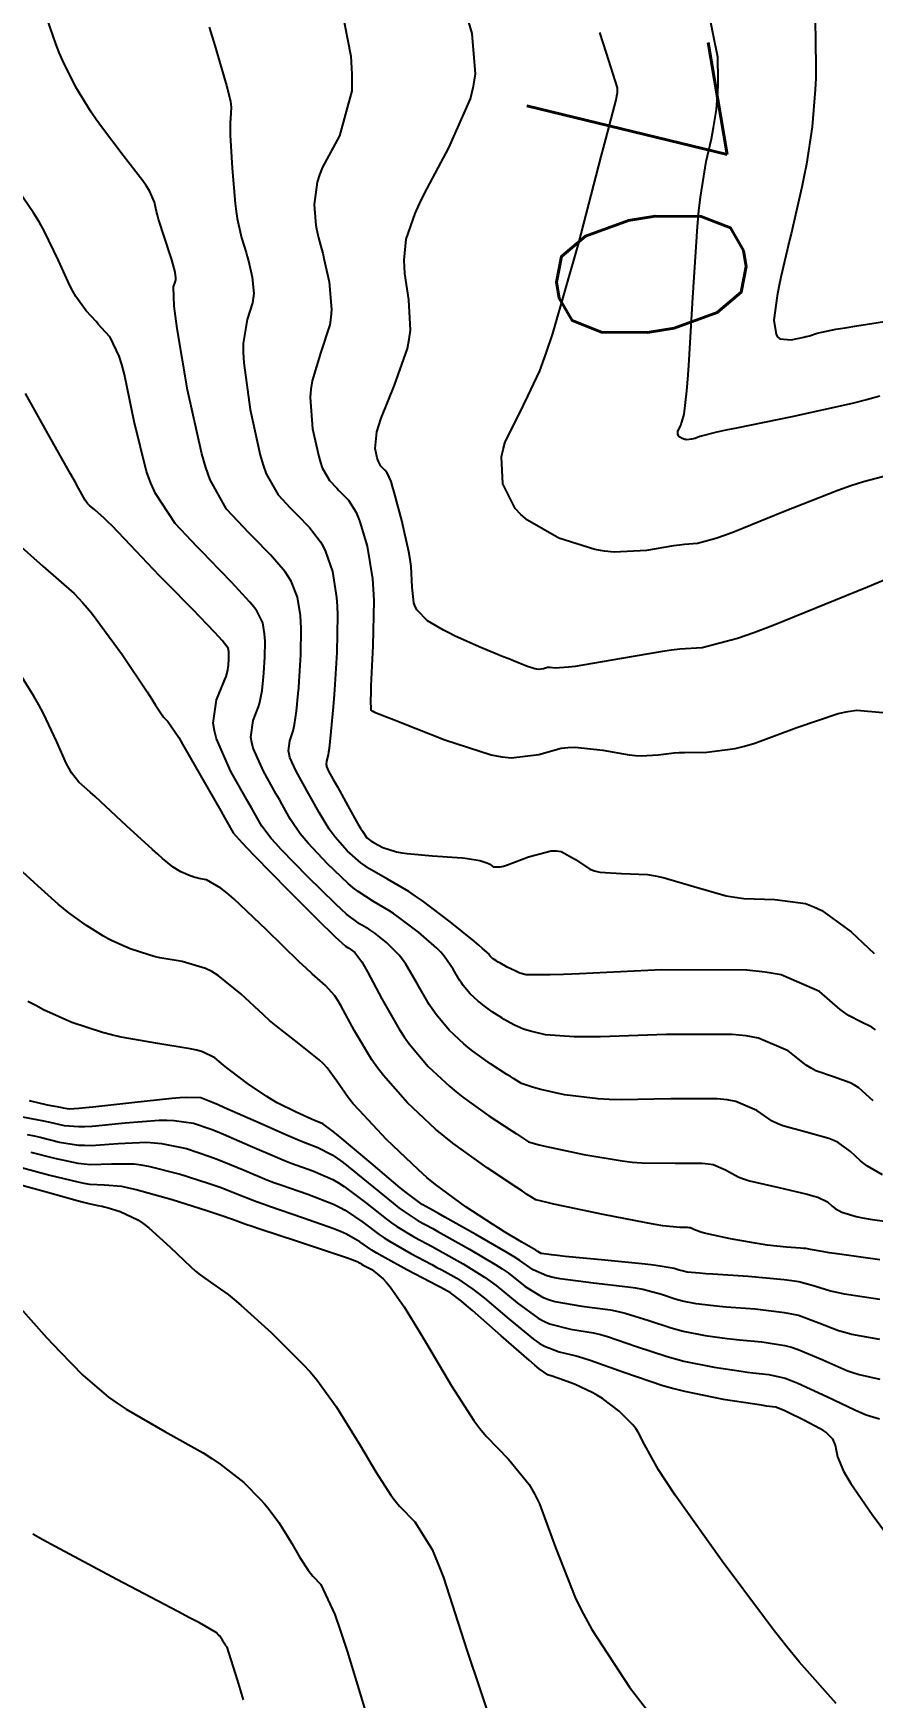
# Model space of a CAD drawing. Header units: metres. Extents: x 837117 to 838479, y 1189012 to 1191015.
# Drawn here: x 837736.42 to 837753.26, y 1189079.19 to 1189112.58 of the extents above; entities that cross this region are included whole.
import ezdxf

# ---------------------------------------------------------------- set-up
doc = ezdxf.new("R2010")
doc.units = ezdxf.units.M
doc.header["$LTSCALE"] = 0.3
doc.layers.add('COTAS 10', color=1, linetype='Continuous')
doc.layers.add('COTAS INT', color=252, linetype='Continuous')
doc.styles.get("Standard").update_dxf_attribs({"font": 'simplex.shx'})

msp = doc.modelspace()

# ---------------------------------------------------------------- linework, layer by layer
at = {"layer": 'COTAS 10'}
for points in [[(837753.318, 1189092.587), (837753.244, 1189092.643), (837753.027, 1189092.753), (837752.79, 1189092.869), (837752.705, 1189092.928), (837752.611, 1189093), (837752.198, 1189093.36), (837751.426, 1189093.694), (837751.106, 1189093.748), (837750.739, 1189093.787), (837749.026, 1189093.791), (837747.383, 1189093.714), (837747.06, 1189093.701), (837746.794, 1189093.692), (837746.309, 1189093.691), (837746.183, 1189093.729), (837746.144, 1189093.745), (837746.102, 1189093.764), (837745.932, 1189093.849), (837745.779, 1189093.933), (837745.748, 1189093.95), (837745.722, 1189093.965), (837745.665, 1189093.999), (837745.641, 1189094.016), (837745.629, 1189094.026), (837745.609, 1189094.044), (837745.591, 1189094.065), (837745.587, 1189094.072), (837745.582, 1189094.079), (837745.566, 1189094.107), (837745.437, 1189094.224), (837745.361, 1189094.288), (837745.268, 1189094.365), (837744.785, 1189094.754), (837744.23, 1189095.176), (837744.09, 1189095.273), (837743.957, 1189095.362), (837743.529, 1189095.612), (837743.169, 1189095.818), (837743.079, 1189095.879), (837742.993, 1189095.941), (837742.718, 1189096.181), (837742.481, 1189096.452), (837742.419, 1189096.533), (837742.359, 1189096.617), (837742.157, 1189096.946), (837741.969, 1189097.286), (837741.918, 1189097.376), (837741.868, 1189097.466), (837741.693, 1189097.778), (837741.57, 1189098.055), (837741.553, 1189098.123), (837741.543, 1189098.188), (837741.569, 1189098.387), (837741.636, 1189098.585), (837741.651, 1189098.648), (837741.665, 1189098.715), (837741.705, 1189098.984), (837741.737, 1189099.335), (837741.746, 1189099.453), (837741.755, 1189099.58), (837741.787, 1189100.111), (837741.797, 1189100.648), (837741.792, 1189100.777), (837741.784, 1189100.899), (837741.725, 1189101.268), (837741.593, 1189101.591), (837741.538, 1189101.683), (837741.475, 1189101.775), (837741.181, 1189102.118), (837740.835, 1189102.47), (837740.74, 1189102.569), (837740.644, 1189102.669), (837740.3, 1189103.034), (837739.97, 1189103.625), (837739.884, 1189103.867), (837739.8, 1189104.143), (837739.515, 1189105.426), (837739.308, 1189106.659), (837739.273, 1189106.904), (837739.247, 1189107.108), (837739.236, 1189107.495), (837739.273, 1189107.61), (837739.278, 1189107.642), (837739.28, 1189107.674), (837739.27, 1189107.789), (837739.222, 1189107.965), (837739.2, 1189108.036), (837739.174, 1189108.115), (837739.052, 1189108.482), (837738.933, 1189108.852), (837738.91, 1189108.934), (837738.89, 1189109.006), (837738.855, 1189109.195), (837738.753, 1189109.417), (837738.692, 1189109.511), (837738.617, 1189109.619), (837738.226, 1189110.127), (837737.786, 1189110.703), (837737.679, 1189110.854), (837737.579, 1189111.001), (837737.271, 1189111.501), (837737.012, 1189112.029), (837736.943, 1189112.194), (837736.873, 1189112.368), (837736.63, 1189113.062)], [(837753.404, 1189105.3), (837753.14, 1189105.228), (837752.854, 1189105.156), (837751.641, 1189104.888), (837750.533, 1189104.662), (837750.314, 1189104.616), (837750.133, 1189104.576), (837749.793, 1189104.491), (837749.716, 1189104.46), (837749.7, 1189104.454), (837749.687, 1189104.45), (837749.658, 1189104.442), (837749.637, 1189104.44), (837749.629, 1189104.439), (837749.62, 1189104.438), (837749.578, 1189104.431), (837749.526, 1189104.428), (837749.512, 1189104.43), (837749.496, 1189104.432), (837749.439, 1189104.45), (837749.39, 1189104.478), (837749.38, 1189104.487), (837749.371, 1189104.497), (837749.352, 1189104.535), (837749.35, 1189104.578), (837749.352, 1189104.59), (837749.355, 1189104.602), (837749.377, 1189104.645), (837749.411, 1189104.717), (837749.421, 1189104.747), (837749.432, 1189104.781), (837749.477, 1189104.938), (837749.534, 1189105.411), (837749.552, 1189105.643), (837749.571, 1189105.919), (837749.652, 1189107.282), (837749.747, 1189108.703), (837749.776, 1189109.016), (837749.805, 1189109.294), (837749.92, 1189110.006), (837750.026, 1189110.46), (837750.049, 1189110.576), (837750.07, 1189110.687), (837750.127, 1189111.05), (837750.156, 1189111.415), (837750.161, 1189111.526), (837750.163, 1189111.643), (837750.157, 1189112.104), (837749.965, 1189113.056)], [(837753.407, 1189087.178), (837752.699, 1189087.288), (837752.547, 1189087.318), (837752.415, 1189087.346), (837752.098, 1189087.445), (837751.778, 1189087.533), (837751.643, 1189087.554), (837751.488, 1189087.575), (837750.763, 1189087.639), (837750.056, 1189087.687), (837749.912, 1189087.698), (837749.791, 1189087.707), (837749.54, 1189087.731), (837749.437, 1189087.752), (837749.409, 1189087.76), (837749.38, 1189087.768), (837749.277, 1189087.802), (837749, 1189087.852), (837748.863, 1189087.869), (837748.699, 1189087.888), (837747.888, 1189087.97), (837747.093, 1189088.046), (837746.941, 1189088.062), (837746.817, 1189088.075), (837746.612, 1189088.104), (837746.544, 1189088.146), (837746.506, 1189088.168), (837746.46, 1189088.194), (837746.226, 1189088.327), (837745.878, 1189088.535), (837745.76, 1189088.608), (837745.633, 1189088.689), (837745.098, 1189089.038), (837744.492, 1189089.485), (837744.32, 1189089.628), (837744.147, 1189089.779), (837743.506, 1189090.391), (837742.957, 1189090.975), (837742.841, 1189091.108), (837742.741, 1189091.229), (837742.512, 1189091.559), (837742.319, 1189091.826), (837742.242, 1189091.906), (837742.155, 1189091.989), (837741.755, 1189092.312), (837741.291, 1189092.672), (837741.163, 1189092.779), (837741.037, 1189092.889), (837740.583, 1189093.313), (837740.128, 1189093.682), (837740.001, 1189093.758), (837739.874, 1189093.822), (837739.408, 1189093.959), (837738.963, 1189094.036), (837738.848, 1189094.062), (837738.737, 1189094.091), (837738.366, 1189094.214), (837738.02, 1189094.369), (837737.925, 1189094.418), (837737.83, 1189094.47), (837737.49, 1189094.68), (837737.134, 1189094.939), (837737.03, 1189095.023), (837736.923, 1189095.111), (837736.516, 1189095.472), (837736.125, 1189095.83)], [(837752.529, 1189079.075), (837751.787, 1189079.909), (837751.546, 1189080.205), (837751.29, 1189080.529), (837751.091, 1189080.796), (837750.24, 1189081.934), (837749.301, 1189083.258), (837749.116, 1189083.532), (837748.963, 1189083.765), (837748.681, 1189084.27), (837748.56, 1189084.519), (837748.509, 1189084.591), (837748.45, 1189084.664), (837748.175, 1189084.937), (837747.84, 1189085.192), (837747.744, 1189085.252), (837747.646, 1189085.309), (837747.279, 1189085.479), (837746.968, 1189085.594), (837746.904, 1189085.617), (837746.851, 1189085.635), (837746.743, 1189085.666), (837746.573, 1189085.789), (837746.481, 1189085.865), (837746.37, 1189085.96), (837745.808, 1189086.454), (837745.233, 1189086.958), (837745.114, 1189087.059), (837745.013, 1189087.144), (837744.793, 1189087.312), (837744.595, 1189087.419), (837744.507, 1189087.466), (837744.405, 1189087.52), (837743.918, 1189087.777), (837743.421, 1189088.048), (837743.312, 1189088.111), (837743.216, 1189088.17), (837742.975, 1189088.338), (837742.702, 1189088.494), (837742.586, 1189088.544), (837742.453, 1189088.598), (837741.825, 1189088.819), (837741.177, 1189089.038), (837741.03, 1189089.09), (837740.897, 1189089.138), (837740.535, 1189089.282), (837740.189, 1189089.419), (837740.067, 1189089.463), (837739.932, 1189089.509), (837739.348, 1189089.695), (837738.738, 1189089.849), (837738.586, 1189089.874), (837738.443, 1189089.892), (837737.987, 1189089.895), (837737.566, 1189089.884), (837737.444, 1189089.894), (837737.319, 1189089.909), (837736.851, 1189090.007), (837736.375, 1189090.131)]]:
    msp.add_lwpolyline(points, dxfattribs=at)
at = {"layer": 'COTAS INT'}
for points in [[(837742.483, 1189113.702), (837742.793, 1189112.118), (837742.815, 1189111.757), (837742.81, 1189111.429), (837742.564, 1189110.524), (837742.226, 1189109.895), (837742.164, 1189109.742), (837742.115, 1189109.597), (837742.053, 1189109.148), (837742.082, 1189108.806), (837742.092, 1189108.729), (837742.102, 1189108.66), (837742.144, 1189108.474), (837742.205, 1189108.256), (837742.227, 1189108.167), (837742.251, 1189108.065), (837742.357, 1189107.594), (837742.405, 1189107.041), (837742.393, 1189106.888), (837742.37, 1189106.735), (837742.193, 1189106.181), (837742.015, 1189105.609), (837741.991, 1189105.443), (837741.979, 1189105.275), (837742.024, 1189104.644), (837742.147, 1189104.09), (837742.183, 1189103.971), (837742.22, 1189103.866), (837742.362, 1189103.611), (837742.511, 1189103.454), (837742.552, 1189103.411), (837742.594, 1189103.368), (837742.743, 1189103.216), (837742.892, 1189102.982), (837742.932, 1189102.889), (837742.973, 1189102.783), (837743.12, 1189102.293), (837743.226, 1189101.639), (837743.242, 1189101.428), (837743.252, 1189101.205), (837743.236, 1189100.292), (837743.196, 1189099.489), (837743.19, 1189099.334), (837743.186, 1189099.209), (837743.191, 1189099.003), (837743.215, 1189098.989), (837743.231, 1189098.981), (837743.268, 1189098.965), (837743.509, 1189098.869), (837743.646, 1189098.814), (837743.814, 1189098.748), (837744.675, 1189098.407), (837745.61, 1189098.106), (837745.824, 1189098.065), (837746.019, 1189098.043), (837746.561, 1189098.114), (837747.011, 1189098.243), (837747.148, 1189098.256), (837747.29, 1189098.261), (837747.846, 1189098.197), (837748.376, 1189098.106), (837748.502, 1189098.093), (837748.618, 1189098.086), (837748.958, 1189098.103), (837749.278, 1189098.143), (837749.381, 1189098.15), (837749.49, 1189098.156), (837749.934, 1189098.16), (837750.505, 1189098.232), (837750.694, 1189098.279), (837750.896, 1189098.338), (837751.739, 1189098.652), (837752.57, 1189098.936), (837752.765, 1189098.977), (837752.945, 1189099.002), (837753.468, 1189098.956)], [(837754.989, 1189102.237), (837753.158, 1189101.468), (837751.268, 1189100.701), (837750.88, 1189100.555), (837750.549, 1189100.438), (837749.842, 1189100.254), (837749.395, 1189100.224), (837749.229, 1189100.203), (837749.044, 1189100.177), (837748.225, 1189100.039), (837747.449, 1189099.904), (837747.292, 1189099.881), (837747.16, 1189099.863), (837746.89, 1189099.847), (837746.79, 1189099.858), (837746.764, 1189099.858), (837746.74, 1189099.855), (837746.659, 1189099.832), (837746.561, 1189099.819), (837746.526, 1189099.823), (837746.487, 1189099.831), (837746.318, 1189099.885), (837746.057, 1189099.991), (837745.959, 1189100.031), (837745.851, 1189100.075), (837745.369, 1189100.274), (837744.874, 1189100.494), (837744.757, 1189100.551), (837744.649, 1189100.607), (837744.33, 1189100.797), (837744.124, 1189101.009), (837744.086, 1189101.08), (837744.056, 1189101.155), (837744.02, 1189101.47), (837744.001, 1189101.886), (837743.982, 1189102.025), (837743.957, 1189102.176), (837743.817, 1189102.806), (837743.663, 1189103.378), (837743.63, 1189103.492), (837743.6, 1189103.586), (837743.524, 1189103.765), (837743.473, 1189103.817), (837743.459, 1189103.831), (837743.445, 1189103.846), (837743.394, 1189103.9), (837743.345, 1189103.987), (837743.332, 1189104.023), (837743.32, 1189104.064), (837743.278, 1189104.253), (837743.314, 1189104.583), (837743.351, 1189104.713), (837743.399, 1189104.859), (837743.671, 1189105.524), (837743.927, 1189106.257), (837743.965, 1189106.445), (837743.989, 1189106.627), (837743.958, 1189107.232), (837743.875, 1189107.762), (837743.866, 1189107.897), (837743.863, 1189108.026), (837743.903, 1189108.45), (837744.082, 1189108.968), (837744.167, 1189109.157), (837744.268, 1189109.365), (837744.759, 1189110.281), (837745.191, 1189111.268), (837745.253, 1189111.521), (837745.272, 1189111.641), (837745.291, 1189111.766), (837745.224, 1189112.576), (837745.013, 1189113.314)], [(837739.95, 1189112.705), (837740.063, 1189112.334), (837740.3, 1189111.535), (837740.375, 1189111.219), (837740.387, 1189111.154), (837740.394, 1189111.099), (837740.386, 1189110.979), (837740.368, 1189110.775), (837740.369, 1189110.666), (837740.373, 1189110.535), (837740.408, 1189109.872), (837740.469, 1189109.166), (837740.489, 1189109.007), (837740.51, 1189108.863), (837740.598, 1189108.478), (837740.69, 1189108.186), (837740.714, 1189108.101), (837740.737, 1189108.015), (837740.814, 1189107.691), (837740.843, 1189107.358), (837740.835, 1189107.265), (837740.821, 1189107.173), (837740.714, 1189106.838), (837740.631, 1189106.358), (837740.632, 1189106.174), (837740.643, 1189105.967), (837740.769, 1189105.035), (837740.973, 1189104.117), (837741.034, 1189103.919), (837741.095, 1189103.745), (837741.331, 1189103.322), (837741.578, 1189103.061), (837741.714, 1189102.919), (837741.962, 1189102.667), (837742.183, 1189102.379), (837742.235, 1189102.286), (837742.283, 1189102.187), (837742.423, 1189101.781), (837742.505, 1189101.262), (837742.517, 1189101.091), (837742.524, 1189100.91), (837742.509, 1189100.156), (837742.464, 1189099.41), (837742.451, 1189099.232), (837742.439, 1189099.067), (837742.394, 1189098.574), (837742.354, 1189098.233), (837742.344, 1189098.162), (837742.334, 1189098.103), (837742.306, 1189097.977), (837742.298, 1189097.912), (837742.301, 1189097.891), (837742.306, 1189097.869), (837742.346, 1189097.779), (837742.439, 1189097.612), (837742.478, 1189097.542), (837742.523, 1189097.461), (837742.733, 1189097.081), (837742.941, 1189096.711), (837742.985, 1189096.636), (837743.023, 1189096.572), (837743.112, 1189096.444), (837743.191, 1189096.384), (837743.224, 1189096.364), (837743.261, 1189096.342), (837743.434, 1189096.25), (837743.71, 1189096.162), (837743.812, 1189096.143), (837743.925, 1189096.126), (837744.429, 1189096.082), (837744.926, 1189096.049), (837745.035, 1189096.039), (837745.132, 1189096.029), (837745.38, 1189095.986), (837745.523, 1189095.939), (837745.554, 1189095.925), (837745.582, 1189095.911), (837745.65, 1189095.859), (837745.785, 1189095.857), (837745.854, 1189095.875), (837745.938, 1189095.901), (837746.355, 1189096.059), (837746.81, 1189096.179), (837746.917, 1189096.18), (837747.015, 1189096.168), (837747.303, 1189096.009), (837747.586, 1189095.814), (837747.682, 1189095.779), (837747.785, 1189095.753), (837748.222, 1189095.728), (837748.742, 1189095.706), (837748.897, 1189095.681), (837749.057, 1189095.648), (837749.677, 1189095.464), (837750.324, 1189095.28), (837750.5, 1189095.248), (837750.676, 1189095.224), (837751.302, 1189095.202), (837751.913, 1189095.122), (837752.08, 1189095.06), (837752.244, 1189094.981), (837752.829, 1189094.554), (837753.294, 1189094.12)], [(837753.866, 1189103.791), (837753.079, 1189103.582), (837752.827, 1189103.5), (837752.561, 1189103.406), (837751.476, 1189102.98), (837750.492, 1189102.581), (837750.29, 1189102.505), (837750.118, 1189102.444), (837749.75, 1189102.348), (837749.489, 1189102.327), (837749.386, 1189102.313), (837749.268, 1189102.296), (837748.727, 1189102.203), (837748.073, 1189102.171), (837747.884, 1189102.192), (837747.69, 1189102.226), (837746.963, 1189102.455), (837746.334, 1189102.813), (837746.203, 1189102.927), (837746.091, 1189103.048), (837745.844, 1189103.54), (837745.818, 1189104.082), (837745.846, 1189104.233), (837745.889, 1189104.386), (837746.17, 1189104.943), (837746.342, 1189105.303), (837746.585, 1189105.812), (837746.711, 1189106.161), (837746.844, 1189106.557), (837747.365, 1189108.377), (837747.818, 1189110.111), (837747.907, 1189110.453), (837747.981, 1189110.734), (837748.116, 1189111.247), (837748.139, 1189111.357), (837748.143, 1189111.383), (837748.144, 1189111.408), (837748.14, 1189111.483), (837747.922, 1189112.181), (837747.79, 1189112.599)], [(837752.111, 1189112.866), (837752.124, 1189111.92), (837752.119, 1189111.681), (837752.111, 1189111.451), (837752.05, 1189110.702), (837751.934, 1189109.957), (837751.89, 1189109.729), (837751.842, 1189109.492), (837751.625, 1189108.56), (837751.595, 1189108.429), (837751.421, 1189107.69), (837751.381, 1189107.492), (837751.347, 1189107.313), (837751.282, 1189106.824), (837751.323, 1189106.539), (837751.356, 1189106.49), (837751.397, 1189106.454), (837751.625, 1189106.428), (837751.881, 1189106.484), (837751.921, 1189106.495), (837751.94, 1189106.499), (837751.994, 1189106.513), (837752.147, 1189106.563), (837752.52, 1189106.642), (837752.712, 1189106.675), (837752.944, 1189106.713), (837754.101, 1189106.891)], [(837753.271, 1189091.165), (837752.985, 1189091.423), (837752.9, 1189091.479), (837752.813, 1189091.527), (837752.478, 1189091.644), (837752.125, 1189091.767), (837752.026, 1189091.82), (837751.928, 1189091.88), (837751.568, 1189092.167), (837750.972, 1189092.424), (837750.724, 1189092.466), (837750.441, 1189092.496), (837749.118, 1189092.499), (837747.8, 1189092.45), (837747.519, 1189092.447), (837747.274, 1189092.448), (837746.696, 1189092.489), (837746.394, 1189092.562), (837746.323, 1189092.582), (837746.259, 1189092.603), (837746.075, 1189092.681), (837745.918, 1189092.772), (837745.871, 1189092.8), (837745.822, 1189092.831), (837745.631, 1189092.954), (837745.44, 1189093.09), (837745.392, 1189093.129), (837745.345, 1189093.168), (837745.188, 1189093.314), (837745.048, 1189093.479), (837745.011, 1189093.532), (837744.974, 1189093.587), (837744.848, 1189093.808), (837744.667, 1189094.067), (837744.596, 1189094.145), (837744.515, 1189094.227), (837744.148, 1189094.549), (837743.75, 1189094.851), (837743.651, 1189094.92), (837743.555, 1189094.984), (837743.249, 1189095.163), (837742.938, 1189095.364), (837742.84, 1189095.441), (837742.738, 1189095.528), (837742.324, 1189095.919), (837741.939, 1189096.331), (837741.853, 1189096.43), (837741.777, 1189096.524), (837741.58, 1189096.812), (837741.414, 1189097.11), (837741.358, 1189097.211), (837741.297, 1189097.319), (837741.039, 1189097.776), (837740.833, 1189098.241), (837740.804, 1189098.355), (837740.788, 1189098.463), (837740.832, 1189098.798), (837740.937, 1189099.068), (837740.958, 1189099.134), (837740.976, 1189099.197), (837741.016, 1189099.395), (837741.035, 1189099.604), (837741.041, 1189099.674), (837741.046, 1189099.749), (837741.065, 1189100.066), (837741.071, 1189100.386), (837741.068, 1189100.463), (837741.063, 1189100.536), (837741.028, 1189100.756), (837740.903, 1189100.995), (837740.84, 1189101.079), (837740.766, 1189101.171), (837740.4, 1189101.569), (837739.956, 1189102.022), (837739.833, 1189102.149), (837739.711, 1189102.277), (837739.269, 1189102.745), (837738.874, 1189103.347), (837738.781, 1189103.559), (837738.695, 1189103.79), (837738.445, 1189104.792), (837738.248, 1189105.738), (837738.195, 1189105.936), (837738.143, 1189106.105), (837737.963, 1189106.482), (837737.783, 1189106.681), (837737.731, 1189106.738), (837737.679, 1189106.796), (837737.481, 1189107.012), (837737.272, 1189107.301), (837737.213, 1189107.405), (837737.152, 1189107.52), (837736.929, 1189108.02), (837736.639, 1189108.619), (837736.537, 1189108.796), (837736.426, 1189108.977), (837735.947, 1189109.672)], [(837753.462, 1189089.679), (837753.16, 1189089.858), (837753.087, 1189089.909), (837753.019, 1189089.96), (837752.815, 1189090.151), (837752.573, 1189090.328), (837752.482, 1189090.371), (837752.381, 1189090.411), (837751.928, 1189090.534), (837751.459, 1189090.665), (837751.348, 1189090.711), (837751.244, 1189090.76), (837750.937, 1189090.973), (837750.517, 1189091.154), (837750.342, 1189091.184), (837750.142, 1189091.205), (837749.21, 1189091.208), (837748.216, 1189091.186), (837747.978, 1189091.192), (837747.755, 1189091.203), (837747.082, 1189091.288), (837746.604, 1189091.394), (837746.503, 1189091.42), (837746.416, 1189091.443), (837746.218, 1189091.514), (837746.056, 1189091.611), (837745.993, 1189091.651), (837745.922, 1189091.696), (837745.597, 1189091.909), (837745.24, 1189092.165), (837745.149, 1189092.237), (837745.06, 1189092.311), (837744.768, 1189092.583), (837744.505, 1189092.894), (837744.435, 1189092.992), (837744.367, 1189093.095), (837744.131, 1189093.509), (837743.897, 1189093.909), (837743.831, 1189094.003), (837743.763, 1189094.09), (837743.511, 1189094.343), (837743.271, 1189094.526), (837743.211, 1189094.568), (837743.153, 1189094.606), (837742.968, 1189094.714), (837742.707, 1189094.91), (837742.602, 1189095.004), (837742.482, 1189095.114), (837741.931, 1189095.656), (837741.397, 1189096.21), (837741.288, 1189096.328), (837741.196, 1189096.431), (837741.004, 1189096.677), (837740.86, 1189096.935), (837740.798, 1189097.045), (837740.726, 1189097.173), (837740.386, 1189097.774), (837740.096, 1189098.427), (837740.056, 1189098.587), (837740.033, 1189098.738), (837740.095, 1189099.208), (837740.238, 1189099.55), (837740.265, 1189099.62), (837740.288, 1189099.679), (837740.327, 1189099.805), (837740.333, 1189099.872), (837740.335, 1189099.895), (837740.337, 1189099.919), (837740.343, 1189100.021), (837740.345, 1189100.124), (837740.344, 1189100.149), (837740.342, 1189100.172), (837740.331, 1189100.243), (837740.212, 1189100.399), (837740.143, 1189100.476), (837740.058, 1189100.568), (837739.619, 1189101.02), (837739.098, 1189101.551), (837738.961, 1189101.692), (837738.828, 1189101.83), (837738.374, 1189102.31), (837738.001, 1189102.701), (837737.919, 1189102.783), (837737.845, 1189102.855), (837737.657, 1189103.021), (837737.549, 1189103.108), (837737.526, 1189103.13), (837737.506, 1189103.15), (837737.46, 1189103.216), (837737.331, 1189103.455), (837737.258, 1189103.584), (837737.17, 1189103.741), (837736.719, 1189104.536), (837736.265, 1189105.353)], [(837736.054, 1189102.385), (837736.615, 1189101.893), (837737.243, 1189101.341), (837737.416, 1189101.156), (837737.588, 1189100.957), (837738.206, 1189100.12), (837738.703, 1189099.369), (837738.798, 1189099.224), (837738.876, 1189099.105), (837739.004, 1189098.903), (837739.014, 1189098.882), (837739.018, 1189098.874), (837739.025, 1189098.865), (837739.044, 1189098.848), (837739.054, 1189098.839), (837739.065, 1189098.828), (837739.123, 1189098.775), (837739.27, 1189098.563), (837739.338, 1189098.452), (837739.417, 1189098.318), (837739.804, 1189097.647), (837740.181, 1189096.98), (837740.255, 1189096.849), (837740.317, 1189096.74), (837740.428, 1189096.543), (837740.614, 1189096.338), (837740.722, 1189096.225), (837740.854, 1189096.089), (837741.537, 1189095.393), (837742.226, 1189094.701), (837742.363, 1189094.566), (837742.476, 1189094.456), (837742.687, 1189094.266), (837742.751, 1189094.228), (837742.771, 1189094.215), (837742.792, 1189094.201), (837742.874, 1189094.138), (837743.011, 1189093.952), (837743.066, 1189093.86), (837743.128, 1189093.751), (837743.413, 1189093.21), (837743.759, 1189092.602), (837743.859, 1189092.452), (837743.961, 1189092.308), (837744.347, 1189091.853), (837744.776, 1189091.453), (837744.905, 1189091.346), (837745.04, 1189091.239), (837745.563, 1189090.864), (837746.022, 1189090.562), (837746.116, 1189090.501), (837746.195, 1189090.449), (837746.36, 1189090.346), (837746.573, 1189090.283), (837746.683, 1189090.257), (837746.814, 1189090.226), (837747.469, 1189090.086), (837748.235, 1189089.959), (837748.436, 1189089.938), (837748.633, 1189089.922), (837749.302, 1189089.916), (837749.844, 1189089.914), (837749.961, 1189089.902), (837750.062, 1189089.885), (837750.307, 1189089.779), (837750.561, 1189089.64), (837750.669, 1189089.602), (837750.794, 1189089.563), (837751.378, 1189089.424), (837751.949, 1189089.295), (837752.065, 1189089.263), (837752.162, 1189089.233), (837752.358, 1189089.136), (837752.448, 1189089.052), (837752.478, 1189089.03), (837752.51, 1189089.007), (837752.643, 1189088.929), (837752.929, 1189088.845), (837753.058, 1189088.82), (837753.209, 1189088.793), (837753.93, 1189088.688)], [(837753.409, 1189087.976), (837752.553, 1189088.095), (837752.387, 1189088.119), (837752.251, 1189088.14), (837752.017, 1189088.182), (837751.922, 1189088.2), (837751.874, 1189088.205), (837751.817, 1189088.211), (837751.531, 1189088.232), (837751.147, 1189088.272), (837751.028, 1189088.289), (837750.903, 1189088.308), (837750.408, 1189088.399), (837749.972, 1189088.493), (837749.886, 1189088.514), (837749.814, 1189088.533), (837749.676, 1189088.586), (837749.607, 1189088.615), (837749.579, 1189088.62), (837749.546, 1189088.623), (837749.394, 1189088.624), (837749.049, 1189088.658), (837748.895, 1189088.683), (837748.716, 1189088.715), (837747.856, 1189088.884), (837747.024, 1189089.059), (837746.862, 1189089.094), (837746.731, 1189089.123), (837746.503, 1189089.179), (837746.333, 1189089.288), (837746.238, 1189089.351), (837746.122, 1189089.427), (837745.529, 1189089.82), (837744.839, 1189090.314), (837744.662, 1189090.454), (837744.492, 1189090.596), (837743.927, 1189091.122), (837743.445, 1189091.671), (837743.326, 1189091.827), (837743.215, 1189091.985), (837742.868, 1189092.572), (837742.593, 1189093.075), (837742.528, 1189093.18), (837742.468, 1189093.271), (837742.287, 1189093.477), (837742.014, 1189093.715), (837741.894, 1189093.826), (837741.756, 1189093.957), (837741.101, 1189094.595), (837740.443, 1189095.216), (837740.303, 1189095.336), (837740.182, 1189095.434), (837739.898, 1189095.601), (837739.743, 1189095.628), (837739.703, 1189095.637), (837739.664, 1189095.647), (837739.535, 1189095.69), (837739.414, 1189095.744), (837739.381, 1189095.761), (837739.348, 1189095.779), (837739.229, 1189095.853), (837739.014, 1189096.028), (837738.919, 1189096.111), (837738.81, 1189096.209), (837738.292, 1189096.685), (837737.77, 1189097.167), (837737.659, 1189097.268), (837737.562, 1189097.356), (837737.334, 1189097.556), (837737.185, 1189097.747), (837737.138, 1189097.829), (837737.089, 1189097.924), (837736.89, 1189098.37), (837736.623, 1189098.938), (837736.53, 1189099.108), (837736.43, 1189099.285), (837736.001, 1189099.973)], [(837753.405, 1189086.38), (837752.844, 1189086.481), (837752.707, 1189086.516), (837752.578, 1189086.553), (837752.179, 1189086.708), (837751.772, 1189086.856), (837751.638, 1189086.888), (837751.495, 1189086.916), (837750.902, 1189086.985), (837750.324, 1189087.028), (837750.19, 1189087.04), (837750.068, 1189087.052), (837749.722, 1189087.095), (837749.45, 1189087.149), (837749.374, 1189087.169), (837749.299, 1189087.19), (837749.025, 1189087.282), (837748.648, 1189087.38), (837748.508, 1189087.405), (837748.352, 1189087.429), (837747.659, 1189087.509), (837746.989, 1189087.595), (837746.849, 1189087.623), (837746.728, 1189087.652), (837746.451, 1189087.774), (837746.184, 1189087.963), (837746.068, 1189088.036), (837745.934, 1189088.117), (837745.301, 1189088.483), (837744.678, 1189088.833), (837744.551, 1189088.904), (837744.444, 1189088.964), (837744.221, 1189089.086), (837744.007, 1189089.244), (837743.905, 1189089.325), (837743.785, 1189089.423), (837743.198, 1189089.916), (837742.619, 1189090.402), (837742.504, 1189090.496), (837742.409, 1189090.573), (837742.231, 1189090.703), (837742.118, 1189090.749), (837742.064, 1189090.772), (837742.001, 1189090.8), (837741.692, 1189090.937), (837741.317, 1189091.127), (837741.212, 1189091.187), (837741.106, 1189091.252), (837740.72, 1189091.513), (837740.382, 1189091.766), (837740.307, 1189091.824), (837740.24, 1189091.878), (837740.064, 1189092.031), (837739.814, 1189092.148), (837739.699, 1189092.179), (837739.565, 1189092.21), (837738.918, 1189092.317), (837738.183, 1189092.444), (837737.993, 1189092.487), (837737.809, 1189092.535), (837737.197, 1189092.738), (837736.626, 1189092.994), (837736.469, 1189093.075), (837736.312, 1189093.161)], [(837736.339, 1189091.171), (837736.7, 1189091.084), (837736.965, 1189091.035), (837737.018, 1189091.026), (837737.061, 1189091.018), (837737.139, 1189091.002), (837737.343, 1189091.019), (837737.465, 1189091.032), (837737.616, 1189091.048), (837738.398, 1189091.135), (837739.199, 1189091.216), (837739.362, 1189091.229), (837739.499, 1189091.237), (837739.78, 1189091.23), (837740.019, 1189091.136), (837740.129, 1189091.089), (837740.258, 1189091.033), (837740.885, 1189090.755), (837741.533, 1189090.47), (837741.676, 1189090.41), (837741.803, 1189090.357), (837742.129, 1189090.232), (837742.42, 1189090.079), (837742.525, 1189090.008), (837742.64, 1189089.925), (837743.142, 1189089.521), (837743.643, 1189089.11), (837743.757, 1189089.022), (837743.86, 1189088.945), (837744.145, 1189088.759), (837744.434, 1189088.603), (837744.54, 1189088.544), (837744.657, 1189088.48), (837745.174, 1189088.19), (837745.704, 1189087.874), (837745.83, 1189087.792), (837745.946, 1189087.712), (837746.29, 1189087.444), (837746.638, 1189087.229), (837746.757, 1189087.183), (837746.885, 1189087.143), (837747.43, 1189087.048), (837748.005, 1189086.97), (837748.153, 1189086.94), (837748.297, 1189086.907), (837748.773, 1189086.761), (837749.217, 1189086.612), (837749.34, 1189086.578), (837749.462, 1189086.546), (837749.903, 1189086.458), (837750.345, 1189086.396), (837750.468, 1189086.382), (837750.591, 1189086.369), (837751.04, 1189086.331), (837751.502, 1189086.258), (837751.633, 1189086.222), (837751.766, 1189086.18), (837752.26, 1189085.972), (837752.742, 1189085.759), (837752.867, 1189085.714), (837752.99, 1189085.675), (837753.403, 1189085.582)], [(837735.816, 1189090.915), (837736.484, 1189090.79), (837736.626, 1189090.762), (837736.75, 1189090.737), (837737.043, 1189090.67), (837737.335, 1189090.649), (837737.458, 1189090.653), (837737.599, 1189090.66), (837738.261, 1189090.722), (837738.947, 1189090.775), (837739.103, 1189090.777), (837739.245, 1189090.774), (837739.636, 1189090.718), (837739.99, 1189090.594), (837740.108, 1189090.547), (837740.235, 1189090.495), (837740.769, 1189090.264), (837741.321, 1189090.026), (837741.461, 1189089.97), (837741.594, 1189089.917), (837742.028, 1189089.761), (837742.431, 1189089.585), (837742.545, 1189089.52), (837742.66, 1189089.448), (837743.086, 1189089.127), (837743.501, 1189088.796), (837743.609, 1189088.718), (837743.714, 1189088.646), (837744.07, 1189088.431), (837744.424, 1189088.242), (837744.529, 1189088.185), (837744.636, 1189088.126), (837745.047, 1189087.898), (837745.474, 1189087.631), (837745.591, 1189087.548), (837745.708, 1189087.461), (837746.13, 1189087.114), (837746.549, 1189086.806), (837746.665, 1189086.744), (837746.781, 1189086.692), (837747.201, 1189086.587), (837747.658, 1189086.51), (837747.799, 1189086.476), (837747.945, 1189086.435), (837748.522, 1189086.24), (837749.136, 1189086.034), (837749.305, 1189085.987), (837749.474, 1189085.943), (837750.084, 1189085.821), (837750.622, 1189085.74), (837750.746, 1189085.724), (837750.859, 1189085.709), (837751.179, 1189085.677), (837751.509, 1189085.6), (837751.629, 1189085.556), (837751.761, 1189085.504), (837752.341, 1189085.235), (837752.905, 1189084.965), (837753.027, 1189084.912), (837753.135, 1189084.868), (837753.401, 1189084.784)], [(837736.3, 1189090.49), (837736.436, 1189090.462), (837736.562, 1189090.434), (837736.947, 1189090.339), (837737.327, 1189090.279), (837737.451, 1189090.273), (837737.582, 1189090.272), (837738.124, 1189090.308), (837738.695, 1189090.334), (837738.845, 1189090.326), (837738.991, 1189090.312), (837739.492, 1189090.207), (837739.961, 1189090.051), (837740.087, 1189090.005), (837740.212, 1189089.957), (837740.652, 1189089.773), (837741.109, 1189089.582), (837741.245, 1189089.53), (837741.385, 1189089.477), (837741.927, 1189089.29), (837742.442, 1189089.092), (837742.565, 1189089.032), (837742.681, 1189088.971), (837743.03, 1189088.732), (837743.358, 1189088.483), (837743.46, 1189088.415), (837743.567, 1189088.347), (837743.994, 1189088.104), (837744.415, 1189087.881), (837744.518, 1189087.825), (837744.615, 1189087.773), (837744.92, 1189087.605), (837745.243, 1189087.387), (837745.353, 1189087.303), (837745.471, 1189087.209), (837745.969, 1189086.784), (837746.46, 1189086.383), (837746.573, 1189086.305), (837746.677, 1189086.241), (837746.972, 1189086.127), (837747.312, 1189086.051), (837747.444, 1189086.011), (837747.593, 1189085.963), (837748.27, 1189085.72), (837749.054, 1189085.457), (837749.27, 1189085.396), (837749.487, 1189085.34), (837750.265, 1189085.184), (837750.899, 1189085.085), (837751.024, 1189085.066), (837751.127, 1189085.05), (837751.317, 1189085.024), (837751.433, 1189084.983), (837751.489, 1189084.958), (837751.555, 1189084.927), (837751.882, 1189084.768), (837752.21, 1189084.59), (837752.278, 1189084.547), (837752.335, 1189084.507), (837752.456, 1189084.388), (837752.505, 1189084.271), (837752.516, 1189084.233), (837752.526, 1189084.193), (837752.554, 1189084.027), (837752.674, 1189083.739), (837752.742, 1189083.621), (837752.825, 1189083.487), (837753.252, 1189082.868), (837753.716, 1189082.243)], [(837736.187, 1189089.828), (837736.755, 1189089.676), (837737.312, 1189089.538), (837737.437, 1189089.514), (837737.549, 1189089.496), (837737.85, 1189089.482), (837738.19, 1189089.451), (837738.328, 1189089.423), (837738.484, 1189089.386), (837739.204, 1189089.183), (837739.903, 1189088.966), (837740.046, 1189088.92), (837740.166, 1189088.881), (837740.419, 1189088.791), (837740.685, 1189088.694), (837740.814, 1189088.65), (837740.968, 1189088.598), (837741.724, 1189088.348), (837742.463, 1189088.104), (837742.606, 1189088.056), (837742.722, 1189088.017), (837742.919, 1189087.943), (837742.977, 1189087.907), (837743.007, 1189087.89), (837743.041, 1189087.871), (837743.214, 1189087.779), (837743.44, 1189087.598), (837743.509, 1189087.522), (837743.581, 1189087.435), (837743.864, 1189087.03), (837744.192, 1189086.496), (837744.293, 1189086.329), (837744.398, 1189086.153), (837744.814, 1189085.446), (837745.259, 1189084.756), (837745.383, 1189084.591), (837745.506, 1189084.438), (837745.954, 1189083.976), (837746.373, 1189083.468), (837746.478, 1189083.285), (837746.578, 1189083.084), (837746.901, 1189082.207), (837747.306, 1189081.17), (837747.458, 1189080.869), (837747.628, 1189080.562), (837748.384, 1189079.402), (837749.292, 1189078.225)], [(837736, 1189089.524), (837736.659, 1189089.344), (837737.304, 1189089.168), (837737.43, 1189089.135), (837737.532, 1189089.108), (837737.713, 1189089.068), (837737.801, 1189089.052), (837737.846, 1189089.04), (837737.9, 1189089.025), (837738.167, 1189088.945), (837738.519, 1189088.775), (837738.625, 1189088.702), (837738.736, 1189088.619), (837739.17, 1189088.228), (837739.581, 1189087.834), (837739.678, 1189087.749), (837739.767, 1189087.675), (837740.026, 1189087.496), (837740.334, 1189087.279), (837740.453, 1189087.181), (837740.588, 1189087.067), (837741.196, 1189086.517), (837741.825, 1189085.889), (837741.973, 1189085.726), (837742.108, 1189085.568), (837742.501, 1189085.034), (837742.815, 1189084.527), (837742.901, 1189084.386), (837742.987, 1189084.244), (837743.293, 1189083.725), (837743.597, 1189083.254), (837743.682, 1189083.141), (837743.766, 1189083.036), (837744.073, 1189082.719), (837744.421, 1189082.163), (837744.531, 1189081.906), (837744.648, 1189081.604), (837745.122, 1189080.143), (837745.65, 1189078.576)], [(837736.163, 1189087.003), (837736.687, 1189086.421), (837736.824, 1189086.273), (837736.958, 1189086.13), (837737.412, 1189085.659), (837737.928, 1189085.222), (837738.101, 1189085.1), (837738.286, 1189084.978), (837739.062, 1189084.531), (837739.827, 1189084.101), (837740.006, 1189083.989), (837740.17, 1189083.879), (837740.644, 1189083.507), (837740.982, 1189083.169), (837741.061, 1189083.081), (837741.134, 1189082.996), (837741.346, 1189082.709), (837741.515, 1189082.436), (837741.607, 1189082.284), (837741.772, 1189082.005), (837741.936, 1189081.751), (837741.981, 1189081.69), (837742.027, 1189081.633), (837742.192, 1189081.463), (837742.469, 1189080.858), (837742.585, 1189080.526), (837742.718, 1189080.124), (837743.342, 1189078.08)], [(837740.638, 1189079.147), (837740.517, 1189079.552), (837740.31, 1189080.207), (837740.287, 1189080.231), (837740.281, 1189080.239), (837740.274, 1189080.248), (837740.251, 1189080.284), (837740.228, 1189080.323), (837740.221, 1189080.334), (837740.215, 1189080.345), (837740.191, 1189080.384), (837740.161, 1189080.424), (837740.15, 1189080.436), (837740.139, 1189080.449), (837740.091, 1189080.497), (837739.753, 1189080.691), (837739.558, 1189080.796), (837739.32, 1189080.923), (837738.097, 1189081.566), (837736.861, 1189082.223), (837736.615, 1189082.359), (837736.41, 1189082.475)]]:
    msp.add_lwpolyline(points, dxfattribs=at)

# ---------------------------------------------------------------- texts
at = {"layer": 'COTAS 10', "insert": (837745.047, 1189118.669), "char_height": 3.8, "attachment_point": 7, "rotation": 279.5986}
msp.add_mtext('1670', dxfattribs=at)

doc.saveas('drawing.dxf')
